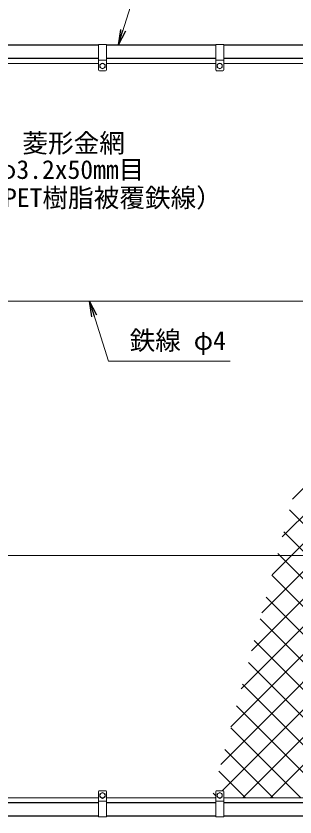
# Model space of a CAD drawing. Units: millimetres, scale not verified. Extents: x -4200 to 4200, y -2970 to 2970.
# Drawn here: x -2556 to -1842, y -512 to 1535 of the extents above; entities that cross this region are included whole.
import ezdxf
from ezdxf.enums import TextEntityAlignment as Align

# ---------------------------------------------------------------- set-up
doc = ezdxf.new("R2010")
doc.units = ezdxf.units.MM
doc.header["$LTSCALE"] = 10
for name, color, linetype, lineweight in [('0-0_D-STR1', 1, 'Continuous', 25), ('0-1_D-STR3', 3, 'Continuous', 13), ('0-3_D-STR2', 7, 'Continuous', 13), ('0-5_0', 7, 'Continuous', 25), ('0-A_D-STR-TXT', 7, 'Continuous', 13)]:
    doc.layers.add(name, color=color, linetype=linetype, lineweight=lineweight)
doc.styles.add('ＭＳ ゴシック', font='')
doc.styles.get('ＭＳ ゴシック').set_extended_font_data('MS Gothic')

# ---------------------------------------------------------------- blocks, each defined once
blk = doc.blocks.new('_Open')
at = {"layer": '0-5_0'}
blk.add_line((-10, 1.667), (0, 0), dxfattribs=at)
blk.add_lwpolyline([(-10, -1.667), (0, 0), (-10, 0)], dxfattribs=at)

msp = doc.modelspace()

# ---------------------------------------------------------------- linework, layer by layer
at = {"layer": '0-0_D-STR1'}
for p, q in [((-2344.97, 1460), (-2624.97, 1460)), ((-2044.97, 1460), (-2324.97, 1460)), ((-1744.97, 1460), (-2024.97, 1460)), ((-2344.97, 1426), (-2624.97, 1426)), ((-2044.97, 1426), (-2324.97, 1426)), ((-1744.97, 1426), (-2024.97, 1426)), ((-2344.97, -476), (-2624.97, -476)), ((-2044.97, -476), (-2324.97, -476)), ((-1744.97, -476), (-2024.97, -476)), ((-2344.97, -510), (-2624.97, -510)), ((-2044.97, -510), (-2324.97, -510)), ((-1744.97, -510), (-2024.97, -510))]:
    msp.add_line(p, q, dxfattribs=at)
at = {"layer": '0-1_D-STR3'}
for p, q in [((-2344.97, 1462), (-2344.97, 1397)), ((-2324.97, 1462), (-2344.97, 1462)), ((-2324.97, 1462), (-2324.97, 1397)), ((-2044.97, 1462), (-2044.97, 1397)), ((-2024.97, 1462), (-2044.97, 1462)), ((-2024.97, 1462), (-2024.97, 1397)), ((-2624.97, 1413), (-2344.97, 1413)), ((-2324.97, 1422), (-2344.97, 1422)), ((-2341.47, 1410.74), (-2334.97, 1414.5)), ((-2334.97, 1414.5), (-2328.47, 1410.74)), ((-2324.97, 1413), (-2044.97, 1413)), ((-2024.97, 1422), (-2044.97, 1422)), ((-2041.47, 1410.74), (-2034.97, 1414.5)), ((-2034.97, 1414.5), (-2028.47, 1410.74)), ((-2024.97, 1413), (-1744.97, 1413)), ((-2326.97, 1395), (-2342.97, 1395)), ((-2341.47, 1410.74), (-2341.47, 1403.26)), ((-2328.47, 1410.74), (-2328.47, 1403.26)), ((-2026.97, 1395), (-2042.97, 1395)), ((-2041.47, 1410.74), (-2041.47, 1403.26)), ((-2028.47, 1410.74), (-2028.47, 1403.26)), ((-1593.06, 806), (-3383.82, 806)), ((-1593.06, 156), (-3383.82, 156)), ((-2344.97, -512), (-2344.97, -447)), ((-2326.97, -445), (-2342.97, -445)), ((-2324.97, -512), (-2324.97, -447)), ((-2044.97, -512), (-2044.97, -447)), ((-2026.97, -445), (-2042.97, -445)), ((-2024.97, -512), (-2024.97, -447)), ((-2624.97, -463), (-2344.97, -463)), ((-2341.47, -460.74), (-2341.47, -453.26)), ((-2341.47, -460.74), (-2334.97, -464.5)), ((-2334.97, -464.5), (-2328.47, -460.74)), ((-2328.47, -460.74), (-2328.47, -453.26)), ((-2324.97, -463), (-2044.97, -463)), ((-2041.47, -460.74), (-2041.47, -453.26)), ((-2041.47, -460.74), (-2034.97, -464.5)), ((-2034.97, -464.5), (-2028.47, -460.74)), ((-2028.47, -460.74), (-2028.47, -453.26)), ((-2024.97, -463), (-1744.97, -463)), ((-2324.97, -472), (-2344.97, -472)), ((-2024.97, -472), (-2044.97, -472)), ((-2324.97, -512), (-2344.97, -512)), ((-2024.97, -512), (-2044.97, -512))]:
    msp.add_line(p, q, dxfattribs=at)
for points in [[(-2341.47, 1403.26), (-2334.97, 1399.5), (-2328.47, 1403.26)], [(-2041.47, 1403.26), (-2034.97, 1399.5), (-2028.47, 1403.26)], [(-2341.47, -453.26), (-2334.97, -449.5), (-2328.47, -453.26)], [(-2041.47, -453.26), (-2034.97, -449.5), (-2028.47, -453.26)]]:
    msp.add_lwpolyline(points, dxfattribs=at)
for centre in [(-2334.97, 1407), (-2034.97, 1407), (-2334.97, -457), (-2034.97, -457)]:
    msp.add_circle(centre, 6.49, dxfattribs=at)
for centre, start, end in [((-2342.97, 1397), 180, 270), ((-2326.97, 1397), 270, 0), ((-2042.97, 1397), 180, 270), ((-2026.97, 1397), 270, 0), ((-2342.97, -447), 90, 180), ((-2326.97, -447), 0, 90), ((-2042.97, -447), 90, 180), ((-2026.97, -447), 0, 90)]:
    msp.add_arc(centre, 2, start, end, dxfattribs=at)
at = {"layer": '0-3_D-STR2'}
for p, q in [((-1848.8, 300.43), (-1615.22, 534.01)), ((-1875.04, 203.48), (-1615.22, 463.3)), ((-1851.82, 156), (-1615.22, 392.59)), ((-1810.57, 156), (-1871.42, 216.86)), ((-1980, -184.31), (-1639.69, 156)), ((-1953.76, -87.36), (-1710.4, 156)), ((-1927.52, 9.59), (-1781.11, 156)), ((-1901.28, 106.53), (-1851.82, 156)), ((-1881.28, 156), (-1886.49, 161.21)), ((-1615.22, -110.05), (-1881.28, 156)), ((-1615.22, -180.76), (-1901.55, 105.56)), ((-1615.22, -251.47), (-1916.61, 49.91)), ((-1615.22, -322.19), (-1931.67, -5.74)), ((-1615.22, -392.9), (-1946.73, -61.39)), ((-1615.83, -463), (-1961.79, -117.04)), ((-1686.54, -463), (-1976.85, -172.69)), ((-1757.25, -463), (-1991.91, -228.34)), ((-1827.96, -463), (-2006.98, -283.99)), ((-1898.67, -463), (-2022.04, -339.64)), ((-1969.38, -463), (-2037.1, -395.29)), ((-2044.97, -458.12), (-2052.16, -450.94)), ((-2046.55, -463), (-2044.97, -461.42))]:
    msp.add_line(p, q, dxfattribs=at)
for points in [[(-2006.24, -281.26), (-1615.22, 109.75), (-1584.97, 140), (-1568.97, 156), (-1554.72, 170.25), (-984.97, 740)], [(-2032.48, -378.21), (-1615.22, 39.04), (-1584.97, 69.29), (-1554.72, 99.54), (-1498.26, 156), (-984.97, 669.29)], [(-2028.55, -445), (-1615.22, -31.67), (-1584.97, -1.42), (-1554.72, 28.83), (-1427.55, 156), (-984.97, 598.58)], [(-1975.84, -463), (-1615.22, -102.38), (-1584.97, -72.13), (-1554.72, -41.88), (-1356.84, 156), (-984.97, 527.87)], [(-1905.13, -463), (-1615.22, -173.09), (-1584.97, -142.84), (-1554.72, -112.59), (-1286.13, 156), (-990.7, 451.43)], [(-1138.86, -445), (-1554.72, -29.13), (-1584.97, 1.12), (-1615.22, 31.37), (-1739.86, 156), (-1856.36, 272.51)]]:
    msp.add_lwpolyline(points, dxfattribs=at)
at = {"layer": '0-A_D-STR-TXT'}
for points in [[(-1701.86, 1640.77), (-2237.81, 1640.77), (-2294.37, 1461.91)], [(-2008.02, 652.37), (-2319.35, 652.37), (-2367.45, 804.09)]]:
    msp.add_lwpolyline(points, dxfattribs=at)

# ---------------------------------------------------------------- block references
at = {"layer": '0-A_D-STR-TXT', "xscale": 4, "yscale": 4}
for p, rotation in [((-2294.97, 1460), 252.45219), ((-2368.05, 806), 107.58773)]:
    msp.add_blockref('_Open', p, dxfattribs=dict(at, rotation=rotation))

# ---------------------------------------------------------------- texts
at = {"layer": '0-A_D-STR-TXT', "style": 'ＭＳ ゴシック'}
for s, p in [('菱形金網', (-2540.01, 1171.56)), ('φ3.2x50mm目', (-2604.99, 1103.97)), ('（再生PET樹脂被覆鉄線）', (-2783.67, 1031.81)), ('鉄線 φ4', (-2265.64, 667.24))]:
    msp.add_text(s, height=48.09, dxfattribs=at).set_placement(p, align=Align.BOTTOM_LEFT)

doc.saveas('drawing.dxf')
